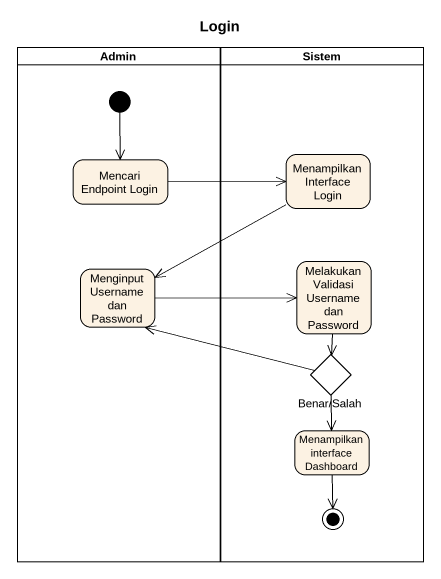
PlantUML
@startuml
title Login
hide empty description
state Admin <<partition>> {
  state "Mencari Endpoint Login" as Mencari_Endpoint_Login
  state "Menginput Username dan Password" as Menginput_Username_dan
  [*] --> Mencari_Endpoint_Login
}
state Sistem <<partition>> {
  state "Menampilkan Interface Login" as Menampilkan_Interface_Login
  state "Melakukan Validasi Username dan Password" as Melakukan_Validasi_Username
  state "Benar/Salah" as Benar_Salah <<choice>>
  state "Menampilkan interface Dashboard" as Menampilkan_interface
  Menampilkan_interface --> [*]
}
Mencari_Endpoint_Login -right-> Menampilkan_Interface_Login
Menampilkan_Interface_Login -left-> Menginput_Username_dan
Menginput_Username_dan -right-> Melakukan_Validasi_Username
Melakukan_Validasi_Username --> Benar_Salah
Benar_Salah -left-> Menginput_Username_dan
Benar_Salah --> Menampilkan_interface
@enduml
